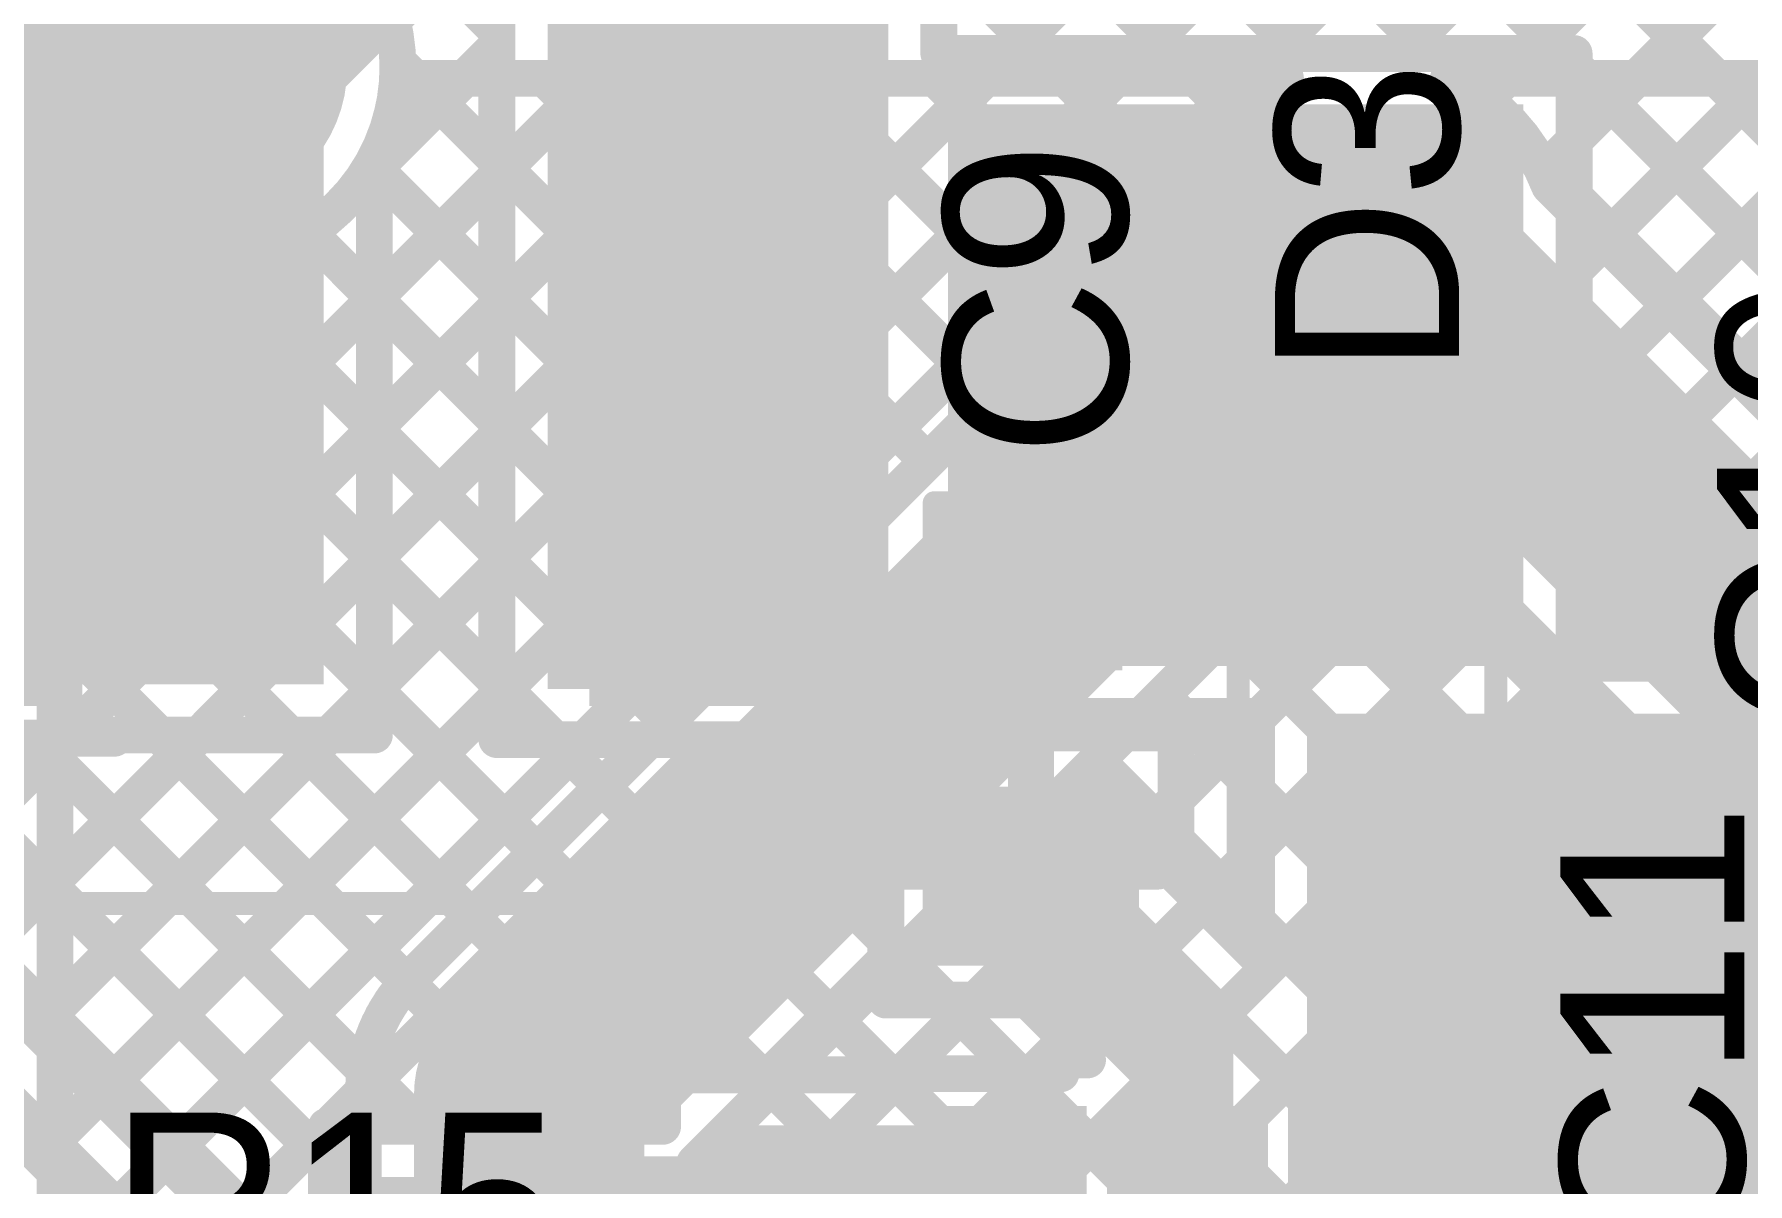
# Model space of a CAD drawing. Header units: millimetres. Extents: x 3.9 to 7.44, y 1.03 to 3.16.
# Drawn here: x 6.0355 to 6.4077, y 2.0705 to 2.3202 of the extents above; entities that cross this region are included whole.
import ezdxf

# ---------------------------------------------------------------- set-up
doc = ezdxf.new("R2010")
doc.units = ezdxf.units.MM
doc.header["$MEASUREMENT"] = 0
for name, color, linetype in [('BottomLayer', 5, 'Continuous'), ('MultiLayer', 9, 'Continuous'), ('TopLayer', 1, 'Continuous'), ('TopOverlay', 2, 'Continuous'), ('TopPaste', 8, 'Continuous'), ('TopSolder', 216, 'Continuous'), ('ViaHoleLayer', 16, 'Continuous')]:
    doc.layers.add(name, color=color, linetype=linetype)

# ---------------------------------------------------------------- blocks, each defined once
blk = doc.blocks.new('SOT23_5_11')
at = {"layer": 'TopLayer'}
for points in [[(-0.06921, 0.05287), (-0.06921, 0.02587), (-0.02921, 0.05287), (-0.02921, 0.02587)], [(0.02921, 0.05287), (0.02921, 0.02587), (0.06921, 0.05287), (0.06921, 0.02587)], [(-0.06921, 0.0135), (-0.06921, -0.0135), (-0.02921, 0.0135), (-0.02921, -0.0135)], [(-0.06921, -0.02587), (-0.06921, -0.05287), (-0.02921, -0.02587), (-0.02921, -0.05287)], [(0.02921, -0.02587), (0.02921, -0.05287), (0.06921, -0.02587), (0.06921, -0.05287)]]:
    blk.add_solid(points, dxfattribs=at)
at = {"layer": 'TopOverlay'}
for points, const_width in [([(-0.05019, 0.065, 1), (-0.05581, 0.065, 1)], 0.01), ([(-0.05831, 0.065, 1), (-0.05331, 0.065, 1)], 0.005), ([(-0.05269, 0.065, 1), (-0.04769, 0.065, 1)], 0.005), ([(-0.02881, 0.06102, 1), (-0.02631, 0.06102, 1)], 0.0025), ([(0.03221, 0.06102, 1), (0.03471, 0.06102, 1)], 0.0025), ([(0.03454, 0.01437, 1), (0.03704, 0.01437, 1)], 0.0025), ([(0.03454, -0.01319, 1), (0.03704, -0.01319, 1)], 0.0025), ([(-0.02981, -0.06002, 1), (-0.02731, -0.06002, 1)], 0.0025), ([(0.03121, -0.06002, 1), (0.03371, -0.06002, 1)], 0.0025)]:
    blk.add_lwpolyline(points, format="xyb", close=True, dxfattribs=dict(at, const_width=const_width))
at = {"layer": 'TopOverlay', "const_width": 0.005}
for points in [[(0.03346, 0.06102), (-0.02756, 0.06102)], [(0.03579, -0.01319), (0.03579, 0.01437)], [(0.03246, -0.06002), (-0.02856, -0.06002)]]:
    blk.add_lwpolyline(points, dxfattribs=at)
at = {"layer": 'TopPaste'}
for points in [[(-0.06921, 0.05287), (-0.06921, 0.02587), (-0.02921, 0.05287), (-0.02921, 0.02587)], [(0.02921, 0.05287), (0.02921, 0.02587), (0.06921, 0.05287), (0.06921, 0.02587)], [(-0.06921, 0.0135), (-0.06921, -0.0135), (-0.02921, 0.0135), (-0.02921, -0.0135)], [(-0.06921, -0.02587), (-0.06921, -0.05287), (-0.02921, -0.02587), (-0.02921, -0.05287)], [(0.02921, -0.02587), (0.02921, -0.05287), (0.06921, -0.02587), (0.06921, -0.05287)]]:
    blk.add_solid(points, dxfattribs=at)
at = {"layer": 'TopSolder'}
for points in [[(-0.07321, 0.05687), (-0.07321, 0.02187), (-0.02521, 0.05687), (-0.02521, 0.02187)], [(0.02521, 0.05687), (0.02521, 0.02187), (0.07321, 0.05687), (0.07321, 0.02187)], [(-0.07321, 0.0175), (-0.07321, -0.0175), (-0.02521, 0.0175), (-0.02521, -0.0175)], [(-0.07321, -0.02187), (-0.07321, -0.05687), (-0.02521, -0.02187), (-0.02521, -0.05687)], [(0.02521, -0.02187), (0.02521, -0.05687), (0.07321, -0.02187), (0.07321, -0.05687)]]:
    blk.add_solid(points, dxfattribs=at)
blk = doc.blocks.new('R___0201_17')
at = {"layer": 'TopLayer'}
for points in [[(-0.01614, -0.00728), (-0.00551, -0.00728), (-0.01614, 0.00728), (-0.00551, 0.00728)], [(0.00551, -0.00728), (0.01614, -0.00728), (0.00551, 0.00728), (0.01614, 0.00728)]]:
    blk.add_solid(points, dxfattribs=at)
at = {"layer": 'TopOverlay', "const_width": 0.005}
for points in [[(-0.019, 0.01), (-0.019, -0.01)], [(0.019, 0.01), (-0.019, 0.01)], [(0.019, 0.01), (0.019, -0.01)], [(0.019, -0.01), (-0.019, -0.01)]]:
    blk.add_lwpolyline(points, dxfattribs=at)
at = {"layer": 'TopOverlay', "const_width": 0.0025}
for points in [[(-0.02025, 0.01, 1), (-0.01775, 0.01, 1)], [(-0.02025, 0.01, 1), (-0.01775, 0.01, 1)], [(0.01775, 0.01, 1), (0.02025, 0.01, 1)], [(0.01775, 0.01, 1), (0.02025, 0.01, 1)], [(-0.02025, -0.01, 1), (-0.01775, -0.01, 1)], [(-0.02025, -0.01, 1), (-0.01775, -0.01, 1)], [(0.01775, -0.01, 1), (0.02025, -0.01, 1)], [(0.01775, -0.01, 1), (0.02025, -0.01, 1)]]:
    blk.add_lwpolyline(points, format="xyb", close=True, dxfattribs=at)
at = {"layer": 'TopPaste'}
for points in [[(-0.01614, -0.00728), (-0.00551, -0.00728), (-0.01614, 0.00728), (-0.00551, 0.00728)], [(0.00551, -0.00728), (0.01614, -0.00728), (0.00551, 0.00728), (0.01614, 0.00728)]]:
    blk.add_solid(points, dxfattribs=at)
at = {"layer": 'TopSolder'}
for points in [[(-0.02014, -0.01128), (-0.00151, -0.01128), (-0.02014, 0.01128), (-0.00151, 0.01128)], [(0.00151, -0.01128), (0.02014, -0.01128), (0.00151, 0.01128), (0.02014, 0.01128)]]:
    blk.add_solid(points, dxfattribs=at)
blk = doc.blocks.new('SPM5012T_100M_LR_24')
at = {"layer": 'TopLayer'}
for points in [[(-0.11417, -0.05512), (-0.05906, -0.05512), (-0.11417, 0.05512), (-0.05906, 0.05512)], [(0.05906, -0.05512), (0.11417, -0.05512), (0.05906, 0.05512), (0.11417, 0.05512)]]:
    blk.add_solid(points, dxfattribs=at)
at = {"layer": 'TopOverlay', "const_width": 0.005}
for points in [[(-0.108, 0.102), (-0.108, 0.066)], [(0.108, 0.102), (-0.108, 0.102)], [(0.108, 0.102), (0.108, 0.066)], [(-0.108, -0.065), (-0.108, -0.102)], [(0.108, -0.065), (0.108, -0.102)], [(0.108, -0.102), (-0.108, -0.102)]]:
    blk.add_lwpolyline(points, dxfattribs=at)
at = {"layer": 'TopOverlay'}
for points, const_width in [([(-0.10925, 0.102, 1), (-0.10675, 0.102, 1)], 0.0025), ([(-0.10925, 0.102, 1), (-0.10675, 0.102, 1)], 0.0025), ([(0.10675, 0.102, 1), (0.10925, 0.102, 1)], 0.0025), ([(0.10675, 0.102, 1), (0.10925, 0.102, 1)], 0.0025), ([(-0.10925, 0.066, 1), (-0.10675, 0.066, 1)], 0.0025), ([(0.10675, 0.066, 1), (0.10925, 0.066, 1)], 0.0025), ([(-0.10925, -0.065, 1), (-0.10675, -0.065, 1)], 0.0025), ([(-0.08617, -0.071, 1), (-0.09783, -0.071, 1)], 0.01), ([(0.10675, -0.065, 1), (0.10925, -0.065, 1)], 0.0025), ([(-0.10033, -0.071, 1), (-0.09533, -0.071, 1)], 0.005), ([(-0.08867, -0.071, 1), (-0.08367, -0.071, 1)], 0.005), ([(-0.10925, -0.102, 1), (-0.10675, -0.102, 1)], 0.0025), ([(-0.10925, -0.102, 1), (-0.10675, -0.102, 1)], 0.0025), ([(0.10675, -0.102, 1), (0.10925, -0.102, 1)], 0.0025), ([(0.10675, -0.102, 1), (0.10925, -0.102, 1)], 0.0025)]:
    blk.add_lwpolyline(points, format="xyb", close=True, dxfattribs=dict(at, const_width=const_width))
at = {"layer": 'TopPaste'}
for points in [[(-0.11417, -0.05512), (-0.05906, -0.05512), (-0.11417, 0.05512), (-0.05906, 0.05512)], [(0.05906, -0.05512), (0.11417, -0.05512), (0.05906, 0.05512), (0.11417, 0.05512)]]:
    blk.add_solid(points, dxfattribs=at)
at = {"layer": 'TopSolder'}
for points in [[(-0.11817, -0.05912), (-0.05506, -0.05912), (-0.11817, 0.05912), (-0.05506, 0.05912)], [(0.05506, -0.05912), (0.11817, -0.05912), (0.05506, 0.05912), (0.11817, 0.05912)]]:
    blk.add_solid(points, dxfattribs=at)
blk = doc.blocks.new('SDM2U20SD3_7_25')
at = {"layer": 'TopLayer'}
for points in [[(-0.02992, 0.00886), (-0.05315, 0.00886), (-0.02992, -0.00886), (-0.05315, -0.00886)], [(0.05315, 0.00886), (0.02992, 0.00886), (0.05315, -0.00886), (0.02992, -0.00886)]]:
    blk.add_solid(points, dxfattribs=at)
at = {"layer": 'TopOverlay', "const_width": 0.005}
for points in [[(-0.036, 0.028), (-0.036, 0.017)], [(-0.036, 0.028), (0.04, 0.028)], [(-0.036, -0.017), (-0.036, -0.028)], [(-0.036, -0.028), (0.04, -0.028)]]:
    blk.add_lwpolyline(points, dxfattribs=at)
at = {"layer": 'TopOverlay', "const_width": 0.0025}
for points in [[(-0.03725, 0.028, 1), (-0.03475, 0.028, 1)], [(-0.03725, 0.028, 1), (-0.03475, 0.028, 1)], [(0.03875, 0.028, 1), (0.04125, 0.028, 1)], [(-0.03725, 0.017, 1), (-0.03475, 0.017, 1)], [(-0.03725, -0.017, 1), (-0.03475, -0.017, 1)], [(-0.03725, -0.028, 1), (-0.03475, -0.028, 1)], [(-0.03725, -0.028, 1), (-0.03475, -0.028, 1)], [(0.03875, -0.028, 1), (0.04125, -0.028, 1)]]:
    blk.add_lwpolyline(points, format="xyb", close=True, dxfattribs=at)
at = {"layer": 'TopOverlay'}
for points in [[(0.04, 0.012), (0.08, 0.012), (0.04, 0.03), (0.08, 0.03)], [(0.056, -0.013), (0.08, -0.013), (0.056, 0.013), (0.08, 0.013)], [(0.04, -0.03), (0.08, -0.03), (0.04, -0.012), (0.08, -0.012)]]:
    blk.add_solid(points, dxfattribs=at)
at = {"layer": 'TopPaste'}
for points in [[(-0.02992, 0.00886), (-0.05315, 0.00886), (-0.02992, -0.00886), (-0.05315, -0.00886)], [(0.05315, 0.00886), (0.02992, 0.00886), (0.05315, -0.00886), (0.02992, -0.00886)]]:
    blk.add_solid(points, dxfattribs=at)
at = {"layer": 'TopSolder'}
for points in [[(-0.02592, 0.01286), (-0.05715, 0.01286), (-0.02592, -0.01286), (-0.05715, -0.01286)], [(0.05715, 0.01286), (0.02592, 0.01286), (0.05715, -0.01286), (0.02592, -0.01286)]]:
    blk.add_solid(points, dxfattribs=at)
blk = doc.blocks.new('C__0603_27')
at = {"layer": 'TopLayer'}
for points in [[(-0.045, 0.0175), (-0.045, -0.0175), (-0.015, 0.0175), (-0.015, -0.0175)], [(0.015, 0.0175), (0.015, -0.0175), (0.045, 0.0175), (0.045, -0.0175)]]:
    blk.add_solid(points, dxfattribs=at)
at = {"layer": 'TopOverlay', "const_width": 0.005}
for points in [[(-0.049, -0.021), (-0.049, 0.021)], [(-0.018, 0.021), (-0.049, 0.021)], [(0.049, 0.021), (0.018, 0.021)], [(0.049, -0.021), (0.049, 0.021)], [(-0.018, -0.021), (-0.049, -0.021)], [(0.049, -0.021), (0.018, -0.021)]]:
    blk.add_lwpolyline(points, dxfattribs=at)
at = {"layer": 'TopOverlay', "const_width": 0.0025}
for points in [[(-0.05025, 0.021, 1), (-0.04775, 0.021, 1)], [(-0.05025, 0.021, 1), (-0.04775, 0.021, 1)], [(-0.01925, 0.021, 1), (-0.01675, 0.021, 1)], [(0.01675, 0.021, 1), (0.01925, 0.021, 1)], [(0.04775, 0.021, 1), (0.05025, 0.021, 1)], [(0.04775, 0.021, 1), (0.05025, 0.021, 1)], [(-0.05025, -0.021, 1), (-0.04775, -0.021, 1)], [(-0.05025, -0.021, 1), (-0.04775, -0.021, 1)], [(-0.01925, -0.021, 1), (-0.01675, -0.021, 1)], [(0.01675, -0.021, 1), (0.01925, -0.021, 1)], [(0.04775, -0.021, 1), (0.05025, -0.021, 1)], [(0.04775, -0.021, 1), (0.05025, -0.021, 1)]]:
    blk.add_lwpolyline(points, format="xyb", close=True, dxfattribs=at)
at = {"layer": 'TopPaste'}
for points in [[(-0.045, 0.0175), (-0.045, -0.0175), (-0.015, 0.0175), (-0.015, -0.0175)], [(0.015, 0.0175), (0.015, -0.0175), (0.045, 0.0175), (0.045, -0.0175)]]:
    blk.add_solid(points, dxfattribs=at)
at = {"layer": 'TopSolder'}
for points in [[(-0.04736, 0.01986), (-0.04736, -0.01986), (-0.01264, 0.01986), (-0.01264, -0.01986)], [(0.01264, 0.01986), (0.01264, -0.01986), (0.04736, 0.01986), (0.04736, -0.01986)]]:
    blk.add_solid(points, dxfattribs=at)

msp = doc.modelspace()

# ---------------------------------------------------------------- linework, layer by layer
at = {"layer": 'BottomLayer'}
for points, const_width in [([(6.072, 2.313), (6.10563, 2.34663)], 0.05), ([(6.04, 2.13677), (6.21386, 2.31063)], 0.008), ([(6.04, 2.10849), (6.24215, 2.31063)], 0.008), ([(6.04, 2.16505), (6.18558, 2.31063)], 0.008), ([(6.04, 2.05192), (6.29872, 2.31063)], 0.008), ([(6.04, 2.0802), (6.27043, 2.31063)], 0.008), ([(6.04, 2.19334), (6.15729, 2.31063)], 0.008), ([(6.10633, 2.28795), (6.12901, 2.31063)], 0.008), ([(6.11342, 2.30351), (6.12054, 2.31063)], 0.008), ([(6.11931, 2.3094), (6.2154, 2.21331)], 0.008), ([(6.12054, 2.31063), (6.3073, 2.31063)], 0.008), ([(6.14636, 2.31063), (6.22954, 2.22745)], 0.008), ([(6.17465, 2.31063), (6.24369, 2.2416)], 0.008), ([(6.20293, 2.31063), (6.25783, 2.25574)], 0.008), ([(6.23122, 2.31063), (6.27197, 2.26988)], 0.008), ([(6.2595, 2.31063), (6.28469, 2.28545)], 0.008), ([(6.28779, 2.31063), (6.29567, 2.30275)], 0.008), ([(6.3427, 2.31063), (6.43838, 2.31063)], 0.008), ([(6.35058, 2.30593), (6.35528, 2.31063)], 0.008), ([(6.36332, 2.29038), (6.38357, 2.31063)], 0.008), ([(6.37264, 2.31063), (6.796, 1.88727)], 0.008), ([(6.37657, 2.27535), (6.41185, 2.31063)], 0.008), ([(6.39071, 2.2612), (6.43926, 2.30975)], 0.008), ([(6.40092, 2.31063), (6.796, 1.91556)], 0.008), ([(6.323, 2.274), (6.325, 2.276)], 0.05), ([(6.325, 2.276), (6.7515, 1.8495)], 0.05), ([(6.143, 2.09), (6.325, 2.272)], 0.05), ([(6.36189, 2.2931), (6.76541, 1.88957)], 0.008), ([(6.40485, 2.24706), (6.4534, 2.29561)], 0.008), ([(6.10876, 2.29167), (6.20126, 2.19917)], 0.008), ([(6.36467, 2.28724), (6.76108, 1.89083)], 0.008), ([(6.04, 1.92813), (6.04, 2.28504)], 0.008), ([(6.04, 2.27819), (6.04339, 2.28158)], 0.008), ([(6.11759, 2.1155), (6.28358, 2.28149)], 0.008), ([(6.04, 2.22162), (6.09705, 2.27867)], 0.008), ([(6.04, 2.27558), (6.15883, 2.15674)], 0.008), ([(6.09493, 2.27722), (6.18712, 2.18503)], 0.008), ([(6.04, 2.24991), (6.06183, 2.27174)], 0.008), ([(6.07333, 2.27053), (6.17297, 2.17089)], 0.008), ([(6.04, 2.24729), (6.14469, 2.1426)], 0.008), ([(6.179, 2.07509), (6.327, 2.22309)], 0.008), ([(6.327, 2.22309), (6.70998, 1.8401)], 0.008), ([(6.04, 2.21901), (6.13055, 2.12846)], 0.008), ([(6.32288, 2.21897), (6.71629, 1.82556)], 0.008), ([(6.179, 2.0495), (6.3398, 2.21029)], 0.008), ([(6.30874, 2.20483), (6.86413, 1.64944)], 0.008), ([(6.1842, 2.02641), (6.35394, 2.19615)], 0.008), ([(6.04, 2.19073), (6.11643, 2.11429)], 0.008), ([(6.2946, 2.19069), (6.84988, 1.6354)], 0.008), ([(6.17806, 1.99199), (6.36808, 2.18201)], 0.008), ([(6.28045, 2.17654), (6.84351, 1.61349)], 0.008), ([(6.04, 1.82564), (6.38222, 2.16787)], 0.008), ([(6.04, 2.16244), (6.10736, 2.09508)], 0.008), ([(6.26631, 2.1624), (6.85, 1.57871)], 0.008), ([(6.04, 1.79736), (6.39637, 2.15372)], 0.008), ([(6.25217, 2.14826), (6.85, 1.55043)], 0.008), ([(6.04, 1.76907), (6.41051, 2.13958)], 0.008), ([(6.04, 2.13416), (6.107, 2.06716)], 0.008), ([(6.23803, 2.13412), (6.85, 1.52214)], 0.008), ([(6.04, 1.74079), (6.42465, 2.12544)], 0.008), ([(6.22389, 2.11997), (6.85, 1.49386)], 0.008), ([(6.04, 1.7125), (6.43879, 2.1113)], 0.008), ([(6.143, 2.016), (6.143, 2.09)], 0.05), ([(6.04, 2.10587), (6.107, 2.03887)], 0.008), ([(6.20974, 2.10583), (6.85, 1.46558)], 0.008), ([(6.1956, 2.09169), (6.85, 1.43729)], 0.008), ([(6.04, 2.02363), (6.10701, 2.09064)], 0.008), ([(6.107, 2.03858), (6.107, 2.09)], 0.008), ([(6.04, 2.07759), (6.10052, 2.01707)], 0.008), ([(6.18146, 2.07755), (6.84382, 1.41519)], 0.008), ([(6.179, 2.03858), (6.179, 2.07509)], 0.008)]:
    msp.add_lwpolyline(points, dxfattribs=dict(at, const_width=const_width))
for points, const_width in [([(6.05625, 2.313, 1), (6.08775, 2.313, 1)], 0.0315), ([(6.0595, 2.313, 1), (6.0845, 2.313, 1)], 0.025), ([(6.11731, 2.3094, 1), (6.12131, 2.3094, 1)], 0.004), ([(6.11854, 2.31063, 1), (6.12254, 2.31063, 1)], 0.004), ([(6.11854, 2.31063, 1), (6.12254, 2.31063, 1)], 0.004), ([(6.12701, 2.31063, 1), (6.13101, 2.31063, 1)], 0.004), ([(6.14436, 2.31063, 1), (6.14836, 2.31063, 1)], 0.004), ([(6.15529, 2.31063, 1), (6.15929, 2.31063, 1)], 0.004), ([(6.17265, 2.31063, 1), (6.17665, 2.31063, 1)], 0.004), ([(6.18358, 2.31063, 1), (6.18758, 2.31063, 1)], 0.004), ([(6.20093, 2.31063, 1), (6.20493, 2.31063, 1)], 0.004), ([(6.21186, 2.31063, 1), (6.21586, 2.31063, 1)], 0.004), ([(6.22922, 2.31063, 1), (6.23322, 2.31063, 1)], 0.004), ([(6.24015, 2.31063, 1), (6.24415, 2.31063, 1)], 0.004), ([(6.2575, 2.31063, 1), (6.2615, 2.31063, 1)], 0.004), ([(6.26843, 2.31063, 1), (6.27243, 2.31063, 1)], 0.004), ([(6.28579, 2.31063, 1), (6.28979, 2.31063, 1)], 0.004), ([(6.29672, 2.31063, 1), (6.30072, 2.31063, 1)], 0.004), ([(6.3053, 2.31063, 1), (6.3093, 2.31063, 1)], 0.004), ([(6.3053, 2.31063, 1), (6.3093, 2.31063, 1)], 0.004), ([(6.3407, 2.31063, 1), (6.3447, 2.31063, 1)], 0.004), ([(6.3407, 2.31063, 1), (6.3447, 2.31063, 1)], 0.004), ([(6.35328, 2.31063, 1), (6.35728, 2.31063, 1)], 0.004), ([(6.37064, 2.31063, 1), (6.37464, 2.31063, 1)], 0.004), ([(6.38157, 2.31063, 1), (6.38557, 2.31063, 1)], 0.004), ([(6.39892, 2.31063, 1), (6.40292, 2.31063, 1)], 0.004), ([(6.34858, 2.30593, 1), (6.35258, 2.30593, 1)], 0.004), ([(6.11142, 2.30351, 1), (6.11542, 2.30351, 1)], 0.004), ([(6.11142, 2.30351, 1), (6.11542, 2.30351, 1)], 0.004), ([(6.29367, 2.30275, 1), (6.29767, 2.30275, 1)], 0.004), ([(6.30925, 2.272, 1), (6.34075, 2.272, 1)], 0.0315), ([(6.3125, 2.276, 1), (6.3375, 2.276, 1)], 0.025), ([(6.3125, 2.276, 1), (6.3375, 2.276, 1)], 0.025), ([(6.3105, 2.274, 1), (6.3355, 2.274, 1)], 0.025), ([(6.3125, 2.272, 1), (6.3375, 2.272, 1)], 0.025), ([(6.35989, 2.2931, 1), (6.36389, 2.2931, 1)], 0.004), ([(6.10676, 2.29167, 1), (6.11076, 2.29167, 1)], 0.004), ([(6.36132, 2.29038, 1), (6.36532, 2.29038, 1)], 0.004), ([(6.10433, 2.28795, 1), (6.10833, 2.28795, 1)], 0.004), ([(6.28269, 2.28545, 1), (6.28669, 2.28545, 1)], 0.004), ([(6.36267, 2.28724, 1), (6.36667, 2.28724, 1)], 0.004), ([(6.36267, 2.28724, 1), (6.36667, 2.28724, 1)], 0.004), ([(6.038, 2.28504, 1), (6.042, 2.28504, 1)], 0.004), ([(6.038, 2.28504, 1), (6.042, 2.28504, 1)], 0.004), ([(6.04139, 2.28158, 1), (6.04539, 2.28158, 1)], 0.004), ([(6.28158, 2.28149, 1), (6.28558, 2.28149, 1)], 0.004), ([(6.28158, 2.28149, 1), (6.28558, 2.28149, 1)], 0.004), ([(6.038, 2.27819, 1), (6.042, 2.27819, 1)], 0.004), ([(6.09505, 2.27867, 1), (6.09905, 2.27867, 1)], 0.004), ([(6.038, 2.27558, 1), (6.042, 2.27558, 1)], 0.004), ([(6.09293, 2.27722, 1), (6.09693, 2.27722, 1)], 0.004), ([(6.37457, 2.27535, 1), (6.37857, 2.27535, 1)], 0.004), ([(6.05983, 2.27174, 1), (6.06383, 2.27174, 1)], 0.004), ([(6.07133, 2.27053, 1), (6.07533, 2.27053, 1)], 0.004), ([(6.26997, 2.26988, 1), (6.27397, 2.26988, 1)], 0.004), ([(6.38871, 2.2612, 1), (6.39271, 2.2612, 1)], 0.004), ([(6.25583, 2.25574, 1), (6.25983, 2.25574, 1)], 0.004), ([(6.038, 2.24991, 1), (6.042, 2.24991, 1)], 0.004), ([(6.038, 2.24729, 1), (6.042, 2.24729, 1)], 0.004), ([(6.40285, 2.24706, 1), (6.40685, 2.24706, 1)], 0.004), ([(6.24169, 2.2416, 1), (6.24568, 2.2416, 1)], 0.004), ([(6.22754, 2.22745, 1), (6.23154, 2.22745, 1)], 0.004), ([(6.325, 2.22309, 1), (6.329, 2.22309, 1)], 0.004), ([(6.325, 2.22309, 1), (6.329, 2.22309, 1)], 0.004), ([(6.038, 2.22162, 1), (6.042, 2.22162, 1)], 0.004), ([(6.038, 2.21901, 1), (6.042, 2.21901, 1)], 0.004), ([(6.32088, 2.21897, 1), (6.32488, 2.21897, 1)], 0.004), ([(6.2134, 2.21331, 1), (6.2174, 2.21331, 1)], 0.004), ([(6.3378, 2.21029, 1), (6.3418, 2.21029, 1)], 0.004), ([(6.30674, 2.20483, 1), (6.31074, 2.20483, 1)], 0.004), ([(6.19926, 2.19917, 1), (6.20326, 2.19917, 1)], 0.004), ([(6.35194, 2.19615, 1), (6.35594, 2.19615, 1)], 0.004), ([(6.038, 2.19334, 1), (6.042, 2.19334, 1)], 0.004), ([(6.038, 2.19073, 1), (6.042, 2.19073, 1)], 0.004), ([(6.2926, 2.19069, 1), (6.2966, 2.19069, 1)], 0.004), ([(6.18512, 2.18503, 1), (6.18912, 2.18503, 1)], 0.004), ([(6.36608, 2.18201, 1), (6.37008, 2.18201, 1)], 0.004), ([(6.27845, 2.17654, 1), (6.28245, 2.17654, 1)], 0.004), ([(6.17097, 2.17089, 1), (6.17497, 2.17089, 1)], 0.004), ([(6.38022, 2.16787, 1), (6.38422, 2.16787, 1)], 0.004), ([(6.038, 2.16505, 1), (6.042, 2.16505, 1)], 0.004), ([(6.038, 2.16244, 1), (6.042, 2.16244, 1)], 0.004), ([(6.26431, 2.1624, 1), (6.26831, 2.1624, 1)], 0.004), ([(6.15683, 2.15674, 1), (6.16083, 2.15674, 1)], 0.004), ([(6.39437, 2.15372, 1), (6.39837, 2.15372, 1)], 0.004), ([(6.25017, 2.14826, 1), (6.25417, 2.14826, 1)], 0.004), ([(6.14269, 2.1426, 1), (6.14669, 2.1426, 1)], 0.004), ([(6.038, 2.13677, 1), (6.042, 2.13677, 1)], 0.004), ([(6.40851, 2.13958, 1), (6.41251, 2.13958, 1)], 0.004), ([(6.038, 2.13416, 1), (6.042, 2.13416, 1)], 0.004), ([(6.23603, 2.13412, 1), (6.24003, 2.13412, 1)], 0.004), ([(6.12855, 2.12846, 1), (6.13255, 2.12846, 1)], 0.004), ([(6.22189, 2.11997, 1), (6.22589, 2.11997, 1)], 0.004), ([(6.11443, 2.11429, 1), (6.11843, 2.11429, 1)], 0.004), ([(6.11554, 2.11546, 1), (6.11954, 2.11546, 1)], 0.004), ([(6.11559, 2.1155, 1), (6.11959, 2.1155, 1)], 0.004), ([(6.11559, 2.1155, 1), (6.11959, 2.1155, 1)], 0.004), ([(6.1305, 2.09, 1), (6.1555, 2.09, 1)], 0.025), ([(6.1305, 2.09, 1), (6.1555, 2.09, 1)], 0.025), ([(6.038, 2.10849, 1), (6.042, 2.10849, 1)], 0.004), ([(6.038, 2.10587, 1), (6.042, 2.10587, 1)], 0.004), ([(6.20774, 2.10583, 1), (6.21174, 2.10583, 1)], 0.004), ([(6.10536, 2.09508, 1), (6.10936, 2.09508, 1)], 0.004), ([(6.1936, 2.09169, 1), (6.1976, 2.09169, 1)], 0.004), ([(6.105, 2.09, 1), (6.109, 2.09, 1)], 0.004), ([(6.105, 2.09, 1), (6.109, 2.09, 1)], 0.004), ([(6.105, 2.09, 1), (6.109, 2.09, 1)], 0.004), ([(6.10501, 2.09064, 1), (6.10901, 2.09064, 1)], 0.004), ([(6.038, 2.0802, 1), (6.042, 2.0802, 1)], 0.004), ([(6.038, 2.07759, 1), (6.042, 2.07759, 1)], 0.004), ([(6.17946, 2.07755, 1), (6.18346, 2.07755, 1)], 0.004), ([(6.177, 2.07509, 1), (6.181, 2.07509, 1)], 0.004), ([(6.177, 2.07509, 1), (6.181, 2.07509, 1)], 0.004), ([(6.105, 2.06716, 1), (6.109, 2.06716, 1)], 0.004)]:
    msp.add_lwpolyline(points, format="xyb", close=True, dxfattribs=dict(at, const_width=const_width))
at = {"layer": 'BottomLayer', "const_width": 0.008}
for points in [[(6.28358, 2.28149, -0.233063), (6.3073, 2.31063)], [(6.3427, 2.31063, -0.196), (6.36467, 2.28724)], [(6.11342, 2.30351, -0.612501), (6.04, 2.28504)], [(6.107, 2.09, -0.199396), (6.11759, 2.1155)], [(6.107, 2.09, -0.198912), (6.11754, 2.11546)]]:
    msp.add_lwpolyline(points, format="xyb", dxfattribs=at)
at = {"layer": 'MultiLayer', "const_width": 0.0315}
for points in [[(6.05625, 2.313, 1), (6.08775, 2.313, 1)], [(6.30925, 2.272, 1), (6.34075, 2.272, 1)]]:
    msp.add_lwpolyline(points, format="xyb", close=True, dxfattribs=at)
at = {"layer": 'TopLayer'}
for points, const_width in [([(6.33237, 2.316), (6.508, 2.49163)], 0.008), ([(6.232, 2.316), (6.232, 2.48)], 0.008), ([(6.36065, 2.316), (6.508, 2.46335)], 0.008), ([(6.37, 2.29706), (6.508, 2.43506)], 0.008), ([(6.232, 2.42299), (6.33899, 2.316)], 0.008), ([(6.24751, 2.316), (6.34651, 2.415)], 0.008), ([(6.26827, 2.415), (6.36727, 2.316)], 0.008), ([(6.2758, 2.316), (6.3748, 2.415)], 0.008), ([(6.29656, 2.415), (6.466, 2.24556)], 0.008), ([(6.30408, 2.316), (6.40308, 2.415)], 0.008), ([(6.37, 2.26878), (6.51122, 2.41)], 0.008), ([(6.37, 2.2405), (6.5395, 2.41)], 0.008), ([(6.18461, 2.23242), (6.18461, 2.39439)], 0.025), ([(6.232, 2.3947), (6.3107, 2.316)], 0.008), ([(6.136, 2.167), (6.136, 2.36792)], 0.008), ([(6.232, 2.36642), (6.28242, 2.316)], 0.008), ([(6.11326, 2.32317), (6.12861, 2.33851)], 0.008), ([(6.11848, 2.33851), (6.136, 2.321)], 0.008), ([(6.232, 2.33813), (6.25413, 2.316)], 0.008), ([(6.10939, 2.29101), (6.136, 2.31762)], 0.008), ([(6.232, 2.316), (6.37, 2.316)], 0.008), ([(6.36727, 2.316), (6.37, 2.31327)], 0.008), ([(6.37, 2.18361), (6.37, 2.316)], 0.008), ([(6.11448, 2.31424), (6.136, 2.29271)], 0.008), ([(6.37, 2.31327), (6.49948, 2.18379)], 0.008), ([(6.37, 2.21221), (6.466, 2.30821)], 0.008), ([(6.10939, 2.168), (6.10939, 2.2928)], 0.008), ([(6.10939, 2.29104), (6.136, 2.26443)], 0.008), ([(6.10939, 2.26272), (6.136, 2.28934)], 0.008), ([(6.37, 2.28499), (6.47137, 2.18361)], 0.008), ([(6.37, 2.18393), (6.466, 2.27993)], 0.008), ([(6.10939, 2.26276), (6.136, 2.23614)], 0.008), ([(6.10939, 2.23444), (6.136, 2.26105)], 0.008), ([(6.37, 2.2567), (6.44309, 2.18361)], 0.008), ([(6.39797, 2.18361), (6.466, 2.25164)], 0.008), ([(6.10939, 2.23447), (6.136, 2.20786)], 0.008), ([(6.10939, 2.20616), (6.136, 2.23277)], 0.008), ([(6.37, 2.22842), (6.4148, 2.18361)], 0.008), ([(6.252, 2.19943), (6.32489, 2.19943)], 0.025), ([(6.32489, 2.19943), (6.325, 2.19954)], 0.025), ([(6.10939, 2.20619), (6.136, 2.17958)], 0.008), ([(6.10939, 2.17787), (6.136, 2.20449)], 0.008), ([(6.37, 2.20013), (6.38652, 2.18361)], 0.008), ([(5.95261, 2.18743), (6.081, 2.05904)], 0.008), ([(6.37, 2.18361), (6.48188, 2.18361)], 0.008), ([(5.94057, 2.17543), (6.069, 2.047)], 0.012), ([(6.10939, 2.17791), (6.19308, 2.09421)], 0.008), ([(6.04992, 2.09012), (6.136, 2.1762)], 0.008), ([(6.232, 2.172), (6.301, 2.172)], 0.008), ([(6.232, 2.16843), (6.232, 2.172)], 0.008), ([(6.24136, 2.16843), (6.24494, 2.172)], 0.008), ([(6.25671, 2.172), (6.26029, 2.16843)], 0.008), ([(6.26965, 2.16843), (6.27322, 2.172)], 0.008), ([(6.2835, 2.154), (6.301, 2.1715)], 0.008), ([(6.285, 2.172), (6.301, 2.156)], 0.008), ([(6.301, 2.12012), (6.301, 2.172)], 0.008), ([(5.97583, 2.1673), (6.05294, 2.1673)], 0.008), ([(5.97857, 2.1673), (6.099, 2.04687)], 0.008), ([(6.00686, 2.1673), (6.099, 2.07516)], 0.008), ([(6.00749, 2.13255), (6.04225, 2.1673)], 0.008), ([(6.02164, 2.11841), (6.07123, 2.168)], 0.008), ([(6.03514, 2.1673), (6.11944, 2.083)], 0.008), ([(6.03578, 2.10426), (6.09951, 2.168)], 0.008), ([(6.05294, 2.168), (6.10939, 2.168)], 0.008), ([(6.06273, 2.168), (6.14773, 2.083)], 0.008), ([(6.06406, 2.07598), (6.15508, 2.167)], 0.008), ([(6.09101, 2.168), (6.172, 2.08701)], 0.008), ([(6.09937, 2.083), (6.18337, 2.167)], 0.008), ([(6.12765, 2.083), (6.21165, 2.167)], 0.008), ([(6.136, 2.167), (6.2205, 2.167)], 0.008), ([(6.14858, 2.167), (6.22136, 2.09421)], 0.008), ([(6.17686, 2.167), (6.2205, 2.12336)], 0.008), ([(6.20514, 2.167), (6.2205, 2.15164)], 0.008), ([(6.2205, 2.11043), (6.2205, 2.167)], 0.008), ([(6.232, 2.16843), (6.2835, 2.16843)], 0.008), ([(6.2835, 2.13762), (6.2835, 2.16843)], 0.008), ([(6.252, 2.13943), (6.252, 2.16443)], 0.01), ([(6.15594, 2.083), (6.2205, 2.14756)], 0.008), ([(6.252, 2.13943), (6.286, 2.10543)], 0.02), ([(6.2835, 2.14521), (6.301, 2.12771)], 0.008), ([(6.2245, 2.13943), (6.252, 2.13943)], 0.01), ([(6.252, 2.13943), (6.2795, 2.13943)], 0.01), ([(6.252, 2.11443), (6.252, 2.13943)], 0.01), ([(6.28946, 2.13167), (6.301, 2.14321)], 0.008), ([(6.2835, 2.13762), (6.30081, 2.12031)], 0.008), ([(6.19543, 2.09421), (6.2205, 2.11928)], 0.008), ([(6.2205, 2.11043), (6.2513, 2.11043)], 0.008), ([(6.22393, 2.09443), (6.23993, 2.11043)], 0.008), ([(6.23343, 2.11043), (6.24943, 2.09443)], 0.008), ([(6.2513, 2.11043), (6.2643, 2.09743)], 0.008), ([(6.286, 2.06343), (6.286, 2.10543)], 0.02), ([(6.25221, 2.09443), (6.25976, 2.10197)], 0.008), ([(6.2585, 2.09743), (6.2643, 2.09743)], 0.008), ([(6.172, 2.09421), (6.22213, 2.09421)], 0.008), ([(6.172, 2.083), (6.172, 2.09421)], 0.008), ([(6.22213, 2.09443), (6.2585, 2.09443)], 0.008), ([(6.0782, 2.06184), (6.099, 2.08263)], 0.008), ([(6.099, 2.083), (6.172, 2.083)], 0.008), ([(6.099, 1.948), (6.099, 2.083)], 0.008)]:
    msp.add_lwpolyline(points, dxfattribs=dict(at, const_width=const_width))
for points, const_width in [([(6.05625, 2.313, 1), (6.08775, 2.313, 1)], 0.0315), ([(6.11126, 2.32317, 1), (6.11526, 2.32317, 1)], 0.004), ([(6.134, 2.321, 1), (6.138, 2.321, 1)], 0.004), ([(6.134, 2.31762, 1), (6.138, 2.31762, 1)], 0.004), ([(6.23, 2.316, 1), (6.234, 2.316, 1)], 0.004), ([(6.23, 2.316, 1), (6.234, 2.316, 1)], 0.004), ([(6.24551, 2.316, 1), (6.24951, 2.316, 1)], 0.004), ([(6.25213, 2.316, 1), (6.25613, 2.316, 1)], 0.004), ([(6.2738, 2.316, 1), (6.2778, 2.316, 1)], 0.004), ([(6.28042, 2.316, 1), (6.28442, 2.316, 1)], 0.004), ([(6.30208, 2.316, 1), (6.30608, 2.316, 1)], 0.004), ([(6.3087, 2.316, 1), (6.3127, 2.316, 1)], 0.004), ([(6.33037, 2.316, 1), (6.33437, 2.316, 1)], 0.004), ([(6.33699, 2.316, 1), (6.34099, 2.316, 1)], 0.004), ([(6.35865, 2.316, 1), (6.36265, 2.316, 1)], 0.004), ([(6.36527, 2.316, 1), (6.36927, 2.316, 1)], 0.004), ([(6.36527, 2.316, 1), (6.36927, 2.316, 1)], 0.004), ([(6.368, 2.316, 1), (6.372, 2.316, 1)], 0.004), ([(6.368, 2.316, 1), (6.372, 2.316, 1)], 0.004), ([(6.11248, 2.31424, 1), (6.11648, 2.31424, 1)], 0.004), ([(6.1125, 2.313, 1), (6.1165, 2.313, 1)], 0.004), ([(6.1125, 2.313, 1), (6.1165, 2.313, 1)], 0.004), ([(6.368, 2.31327, 1), (6.372, 2.31327, 1)], 0.004), ([(6.368, 2.31327, 1), (6.372, 2.31327, 1)], 0.004), ([(6.30925, 2.272, 1), (6.34075, 2.272, 1)], 0.0315), ([(6.368, 2.29706, 1), (6.372, 2.29706, 1)], 0.004), ([(6.10739, 2.2928, 1), (6.11139, 2.2928, 1)], 0.004), ([(6.10739, 2.2928, 1), (6.11139, 2.2928, 1)], 0.004), ([(6.134, 2.29271, 1), (6.138, 2.29271, 1)], 0.004), ([(6.10739, 2.29104, 1), (6.11139, 2.29104, 1)], 0.004), ([(6.10739, 2.29101, 1), (6.11139, 2.29101, 1)], 0.004), ([(6.134, 2.28934, 1), (6.138, 2.28934, 1)], 0.004), ([(6.368, 2.28499, 1), (6.372, 2.28499, 1)], 0.004), ([(6.368, 2.26878, 1), (6.372, 2.26878, 1)], 0.004), ([(6.10739, 2.26276, 1), (6.11139, 2.26276, 1)], 0.004), ([(6.10739, 2.26272, 1), (6.11139, 2.26272, 1)], 0.004), ([(6.134, 2.26443, 1), (6.138, 2.26443, 1)], 0.004), ([(6.134, 2.26105, 1), (6.138, 2.26105, 1)], 0.004), ([(6.368, 2.2567, 1), (6.372, 2.2567, 1)], 0.004), ([(6.17836, 2.23242, 1), (6.19086, 2.23242, 1)], 0.0125), ([(6.368, 2.2405, 1), (6.372, 2.2405, 1)], 0.004), ([(6.10739, 2.23447, 1), (6.11139, 2.23447, 1)], 0.004), ([(6.10739, 2.23444, 1), (6.11139, 2.23444, 1)], 0.004), ([(6.134, 2.23614, 1), (6.138, 2.23614, 1)], 0.004), ([(6.134, 2.23277, 1), (6.138, 2.23277, 1)], 0.004), ([(6.368, 2.22842, 1), (6.372, 2.22842, 1)], 0.004), ([(6.368, 2.21221, 1), (6.372, 2.21221, 1)], 0.004), ([(6.134, 2.20786, 1), (6.138, 2.20786, 1)], 0.004), ([(6.24575, 2.19943, 1), (6.25825, 2.19943, 1)], 0.0125), ([(6.31864, 2.19943, 1), (6.33114, 2.19943, 1)], 0.0125), ([(6.31864, 2.19943, 1), (6.33114, 2.19943, 1)], 0.0125), ([(6.31875, 2.19954, 1), (6.33125, 2.19954, 1)], 0.0125), ([(6.10739, 2.20619, 1), (6.11139, 2.20619, 1)], 0.004), ([(6.10739, 2.20616, 1), (6.11139, 2.20616, 1)], 0.004), ([(6.134, 2.20449, 1), (6.138, 2.20449, 1)], 0.004), ([(6.368, 2.20013, 1), (6.372, 2.20013, 1)], 0.004), ([(6.368, 2.18393, 1), (6.372, 2.18393, 1)], 0.004), ([(6.368, 2.18361, 1), (6.372, 2.18361, 1)], 0.004), ([(6.368, 2.18361, 1), (6.372, 2.18361, 1)], 0.004), ([(6.38452, 2.18361, 1), (6.38852, 2.18361, 1)], 0.004), ([(6.39597, 2.18361, 1), (6.39997, 2.18361, 1)], 0.004), ([(6.10739, 2.17791, 1), (6.11139, 2.17791, 1)], 0.004), ([(6.10739, 2.17787, 1), (6.11139, 2.17787, 1)], 0.004), ([(6.134, 2.17958, 1), (6.138, 2.17958, 1)], 0.004), ([(6.134, 2.1762, 1), (6.138, 2.1762, 1)], 0.004), ([(6.23, 2.172, 1), (6.234, 2.172, 1)], 0.004), ([(6.23, 2.172, 1), (6.234, 2.172, 1)], 0.004), ([(6.24294, 2.172, 1), (6.24694, 2.172, 1)], 0.004), ([(6.25471, 2.172, 1), (6.25871, 2.172, 1)], 0.004), ([(6.27122, 2.172, 1), (6.27522, 2.172, 1)], 0.004), ([(6.283, 2.172, 1), (6.287, 2.172, 1)], 0.004), ([(6.299, 2.172, 1), (6.303, 2.172, 1)], 0.004), ([(6.299, 2.172, 1), (6.303, 2.172, 1)], 0.004), ([(6.299, 2.1715, 1), (6.303, 2.1715, 1)], 0.004), ([(6.03314, 2.1673, 1), (6.03714, 2.1673, 1)], 0.004), ([(6.04025, 2.1673, 1), (6.04425, 2.1673, 1)], 0.004), ([(6.05094, 2.168, 1), (6.05494, 2.168, 1)], 0.004), ([(6.05094, 2.1673, 1), (6.05494, 2.1673, 1)], 0.004), ([(6.06073, 2.168, 1), (6.06473, 2.168, 1)], 0.004), ([(6.06923, 2.168, 1), (6.07323, 2.168, 1)], 0.004), ([(6.08901, 2.168, 1), (6.09301, 2.168, 1)], 0.004), ([(6.09751, 2.168, 1), (6.10151, 2.168, 1)], 0.004), ([(6.10739, 2.168, 1), (6.11139, 2.168, 1)], 0.004), ([(6.10739, 2.168, 1), (6.11139, 2.168, 1)], 0.004), ([(6.134, 2.167, 1), (6.138, 2.167, 1)], 0.004), ([(6.134, 2.167, 1), (6.138, 2.167, 1)], 0.004), ([(6.14658, 2.167, 1), (6.15058, 2.167, 1)], 0.004), ([(6.15308, 2.167, 1), (6.15708, 2.167, 1)], 0.004), ([(6.17486, 2.167, 1), (6.17886, 2.167, 1)], 0.004), ([(6.18137, 2.167, 1), (6.18537, 2.167, 1)], 0.004), ([(6.20314, 2.167, 1), (6.20714, 2.167, 1)], 0.004), ([(6.20965, 2.167, 1), (6.21365, 2.167, 1)], 0.004), ([(6.2185, 2.167, 1), (6.2225, 2.167, 1)], 0.004), ([(6.2185, 2.167, 1), (6.2225, 2.167, 1)], 0.004), ([(6.23, 2.16843, 1), (6.234, 2.16843, 1)], 0.004), ([(6.23, 2.16843, 1), (6.234, 2.16843, 1)], 0.004), ([(6.23936, 2.16843, 1), (6.24336, 2.16843, 1)], 0.004), ([(6.25829, 2.16843, 1), (6.26229, 2.16843, 1)], 0.004), ([(6.26765, 2.16843, 1), (6.27165, 2.16843, 1)], 0.004), ([(6.2815, 2.16843, 1), (6.2855, 2.16843, 1)], 0.004), ([(6.2815, 2.16843, 1), (6.2855, 2.16843, 1)], 0.004), ([(6.2495, 2.16443, 1), (6.2545, 2.16443, 1)], 0.005), ([(6.299, 2.156, 1), (6.303, 2.156, 1)], 0.004), ([(6.2185, 2.15164, 1), (6.2225, 2.15164, 1)], 0.004), ([(6.2815, 2.154, 1), (6.2855, 2.154, 1)], 0.004), ([(6.2185, 2.14756, 1), (6.2225, 2.14756, 1)], 0.004), ([(6.247, 2.13943, 1), (6.257, 2.13943, 1)], 0.01), ([(6.2815, 2.14521, 1), (6.2855, 2.14521, 1)], 0.004), ([(6.222, 2.13943, 1), (6.227, 2.13943, 1)], 0.005), ([(6.2495, 2.13943, 1), (6.2545, 2.13943, 1)], 0.005), ([(6.2495, 2.13943, 1), (6.2545, 2.13943, 1)], 0.005), ([(6.2495, 2.13943, 1), (6.2545, 2.13943, 1)], 0.005), ([(6.2495, 2.13943, 1), (6.2545, 2.13943, 1)], 0.005), ([(6.277, 2.13943, 1), (6.282, 2.13943, 1)], 0.005), ([(6.299, 2.14321, 1), (6.303, 2.14321, 1)], 0.004), ([(6.2815, 2.13762, 1), (6.2855, 2.13762, 1)], 0.004), ([(6.2815, 2.13762, 1), (6.2855, 2.13762, 1)], 0.004), ([(6.28746, 2.13167, 1), (6.29146, 2.13167, 1)], 0.004), ([(6.299, 2.12771, 1), (6.303, 2.12771, 1)], 0.004), ([(6.2185, 2.12336, 1), (6.2225, 2.12336, 1)], 0.004), ([(6.2185, 2.11928, 1), (6.2225, 2.11928, 1)], 0.004), ([(6.29881, 2.12031, 1), (6.30281, 2.12031, 1)], 0.004), ([(6.299, 2.12012, 1), (6.303, 2.12012, 1)], 0.004), ([(6.2495, 2.11443, 1), (6.2545, 2.11443, 1)], 0.005), ([(6.2185, 2.11043, 1), (6.2225, 2.11043, 1)], 0.004), ([(6.2185, 2.11043, 1), (6.2225, 2.11043, 1)], 0.004), ([(6.23143, 2.11043, 1), (6.23543, 2.11043, 1)], 0.004), ([(6.23793, 2.11043, 1), (6.24193, 2.11043, 1)], 0.004), ([(6.2493, 2.11043, 1), (6.2533, 2.11043, 1)], 0.004), ([(6.2493, 2.11043, 1), (6.2533, 2.11043, 1)], 0.004), ([(6.281, 2.10543, 1), (6.291, 2.10543, 1)], 0.01), ([(6.281, 2.10543, 1), (6.291, 2.10543, 1)], 0.01), ([(6.03378, 2.10426, 1), (6.03778, 2.10426, 1)], 0.004), ([(6.25776, 2.10197, 1), (6.26176, 2.10197, 1)], 0.004), ([(6.2565, 2.09743, 1), (6.2605, 2.09743, 1)], 0.004), ([(6.2623, 2.09743, 1), (6.2663, 2.09743, 1)], 0.004), ([(6.2623, 2.09743, 1), (6.2663, 2.09743, 1)], 0.004), ([(6.17, 2.09421, 1), (6.174, 2.09421, 1)], 0.004), ([(6.17, 2.09421, 1), (6.174, 2.09421, 1)], 0.004), ([(6.19108, 2.09421, 1), (6.19508, 2.09421, 1)], 0.004), ([(6.19343, 2.09421, 1), (6.19743, 2.09421, 1)], 0.004), ([(6.21936, 2.09421, 1), (6.22336, 2.09421, 1)], 0.004), ([(6.22013, 2.09443, 1), (6.22413, 2.09443, 1)], 0.004), ([(6.22013, 2.09421, 1), (6.22413, 2.09421, 1)], 0.004), ([(6.22193, 2.09443, 1), (6.22593, 2.09443, 1)], 0.004), ([(6.24743, 2.09443, 1), (6.25143, 2.09443, 1)], 0.004), ([(6.25021, 2.09443, 1), (6.25421, 2.09443, 1)], 0.004), ([(6.2565, 2.09443, 1), (6.2605, 2.09443, 1)], 0.004), ([(6.04792, 2.09012, 1), (6.05192, 2.09012, 1)], 0.004), ([(6.17, 2.08701, 1), (6.174, 2.08701, 1)], 0.004), ([(6.097, 2.083, 1), (6.101, 2.083, 1)], 0.004), ([(6.097, 2.083, 1), (6.101, 2.083, 1)], 0.004), ([(6.097, 2.08263, 1), (6.101, 2.08263, 1)], 0.004), ([(6.09737, 2.083, 1), (6.10137, 2.083, 1)], 0.004), ([(6.11744, 2.083, 1), (6.12144, 2.083, 1)], 0.004), ([(6.12565, 2.083, 1), (6.12965, 2.083, 1)], 0.004), ([(6.14573, 2.083, 1), (6.14973, 2.083, 1)], 0.004), ([(6.15394, 2.083, 1), (6.15794, 2.083, 1)], 0.004), ([(6.17, 2.083, 1), (6.174, 2.083, 1)], 0.004), ([(6.17, 2.083, 1), (6.174, 2.083, 1)], 0.004), ([(6.06206, 2.07598, 1), (6.06606, 2.07598, 1)], 0.004), ([(6.097, 2.07516, 1), (6.101, 2.07516, 1)], 0.004), ([(6.281, 2.06343, 1), (6.291, 2.06343, 1)], 0.01)]:
    msp.add_lwpolyline(points, format="xyb", close=True, dxfattribs=dict(at, const_width=const_width))
at = {"layer": 'TopLayer', "const_width": 0.008}
for points in [[(6.10939, 2.3332, -0.124498), (6.1145, 2.313)], [(6.1145, 2.313, -0.124498), (6.10939, 2.2928)]]:
    msp.add_lwpolyline(points, format="xyb", dxfattribs=at)
at = {"layer": 'TopLayer'}
for points in [[(5.99639, 2.48842), (5.99639, 2.179), (6.09839, 2.48842), (6.09839, 2.179)], [(6.147, 2.178), (6.221, 2.178), (6.147, 2.469), (6.221, 2.469)], [(6.234, 2.183), (6.359, 2.183), (6.234, 2.305), (6.359, 2.305)], [(6.60342, 2.061), (6.60342, 2.17261), (6.312, 2.061), (6.312, 2.17261)], [(6.26042, 2.04221), (6.26042, 2.08321), (6.183, 2.04221), (6.183, 2.08321)], [(6.11, 1.959), (6.176, 1.959), (6.11, 2.072), (6.176, 2.072)], [(6.19943, 1.90998), (6.19943, 2.07298), (6.18343, 1.90998), (6.18343, 2.07298)]]:
    msp.add_solid(points, dxfattribs=at)
at = {"layer": 'ViaHoleLayer', "const_width": 0.01575}
for points in [[(6.06413, 2.313, 1), (6.07987, 2.313, 1)], [(6.31713, 2.272, 1), (6.33287, 2.272, 1)]]:
    msp.add_lwpolyline(points, format="xyb", close=True, dxfattribs=at)

# ---------------------------------------------------------------- block references
for name, p, rotation in [('SPM5012T_100M_LR_24', (6.101, 2.23342), 180), ('SDM2U20SD3_7_25', (6.325, 2.158), 90), ('C__0603_27', (6.252, 2.16943), 270), ('SOT23_5_11', (6.286, 2.01421), 270), ('R___0201_17', (6.181, 2.064), 180)]:
    msp.add_blockref(name, p, dxfattribs=dict(rotation=rotation))

# ---------------------------------------------------------------- texts
at = {"layer": 'TopOverlay'}
for s, p in [('D3', (6.345, 2.246)), ('C9', (6.273, 2.22843)), ('C10', (6.441, 2.169)), ('C11', (6.407, 2.055))]:
    msp.add_text(s, height=0.04, rotation=90, dxfattribs=at).set_placement(p)
msp.add_text('R15', height=0.04, dxfattribs=at).set_placement((6.052, 2.046))

doc.saveas('drawing.dxf')
